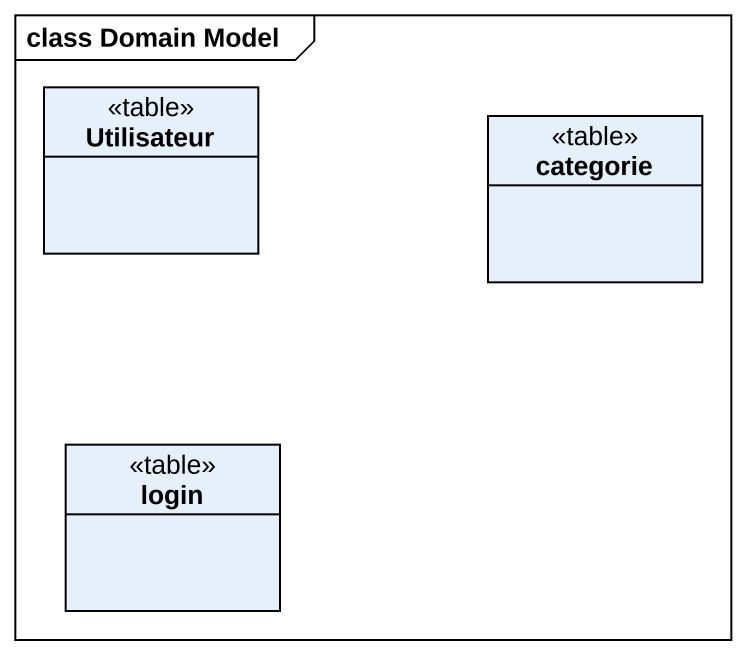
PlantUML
@startuml
mainframe class Domain Model
hide circle
hide empty members
class Utilisateur <<table>>
class categorie <<table>>
class login <<table>>
@enduml
